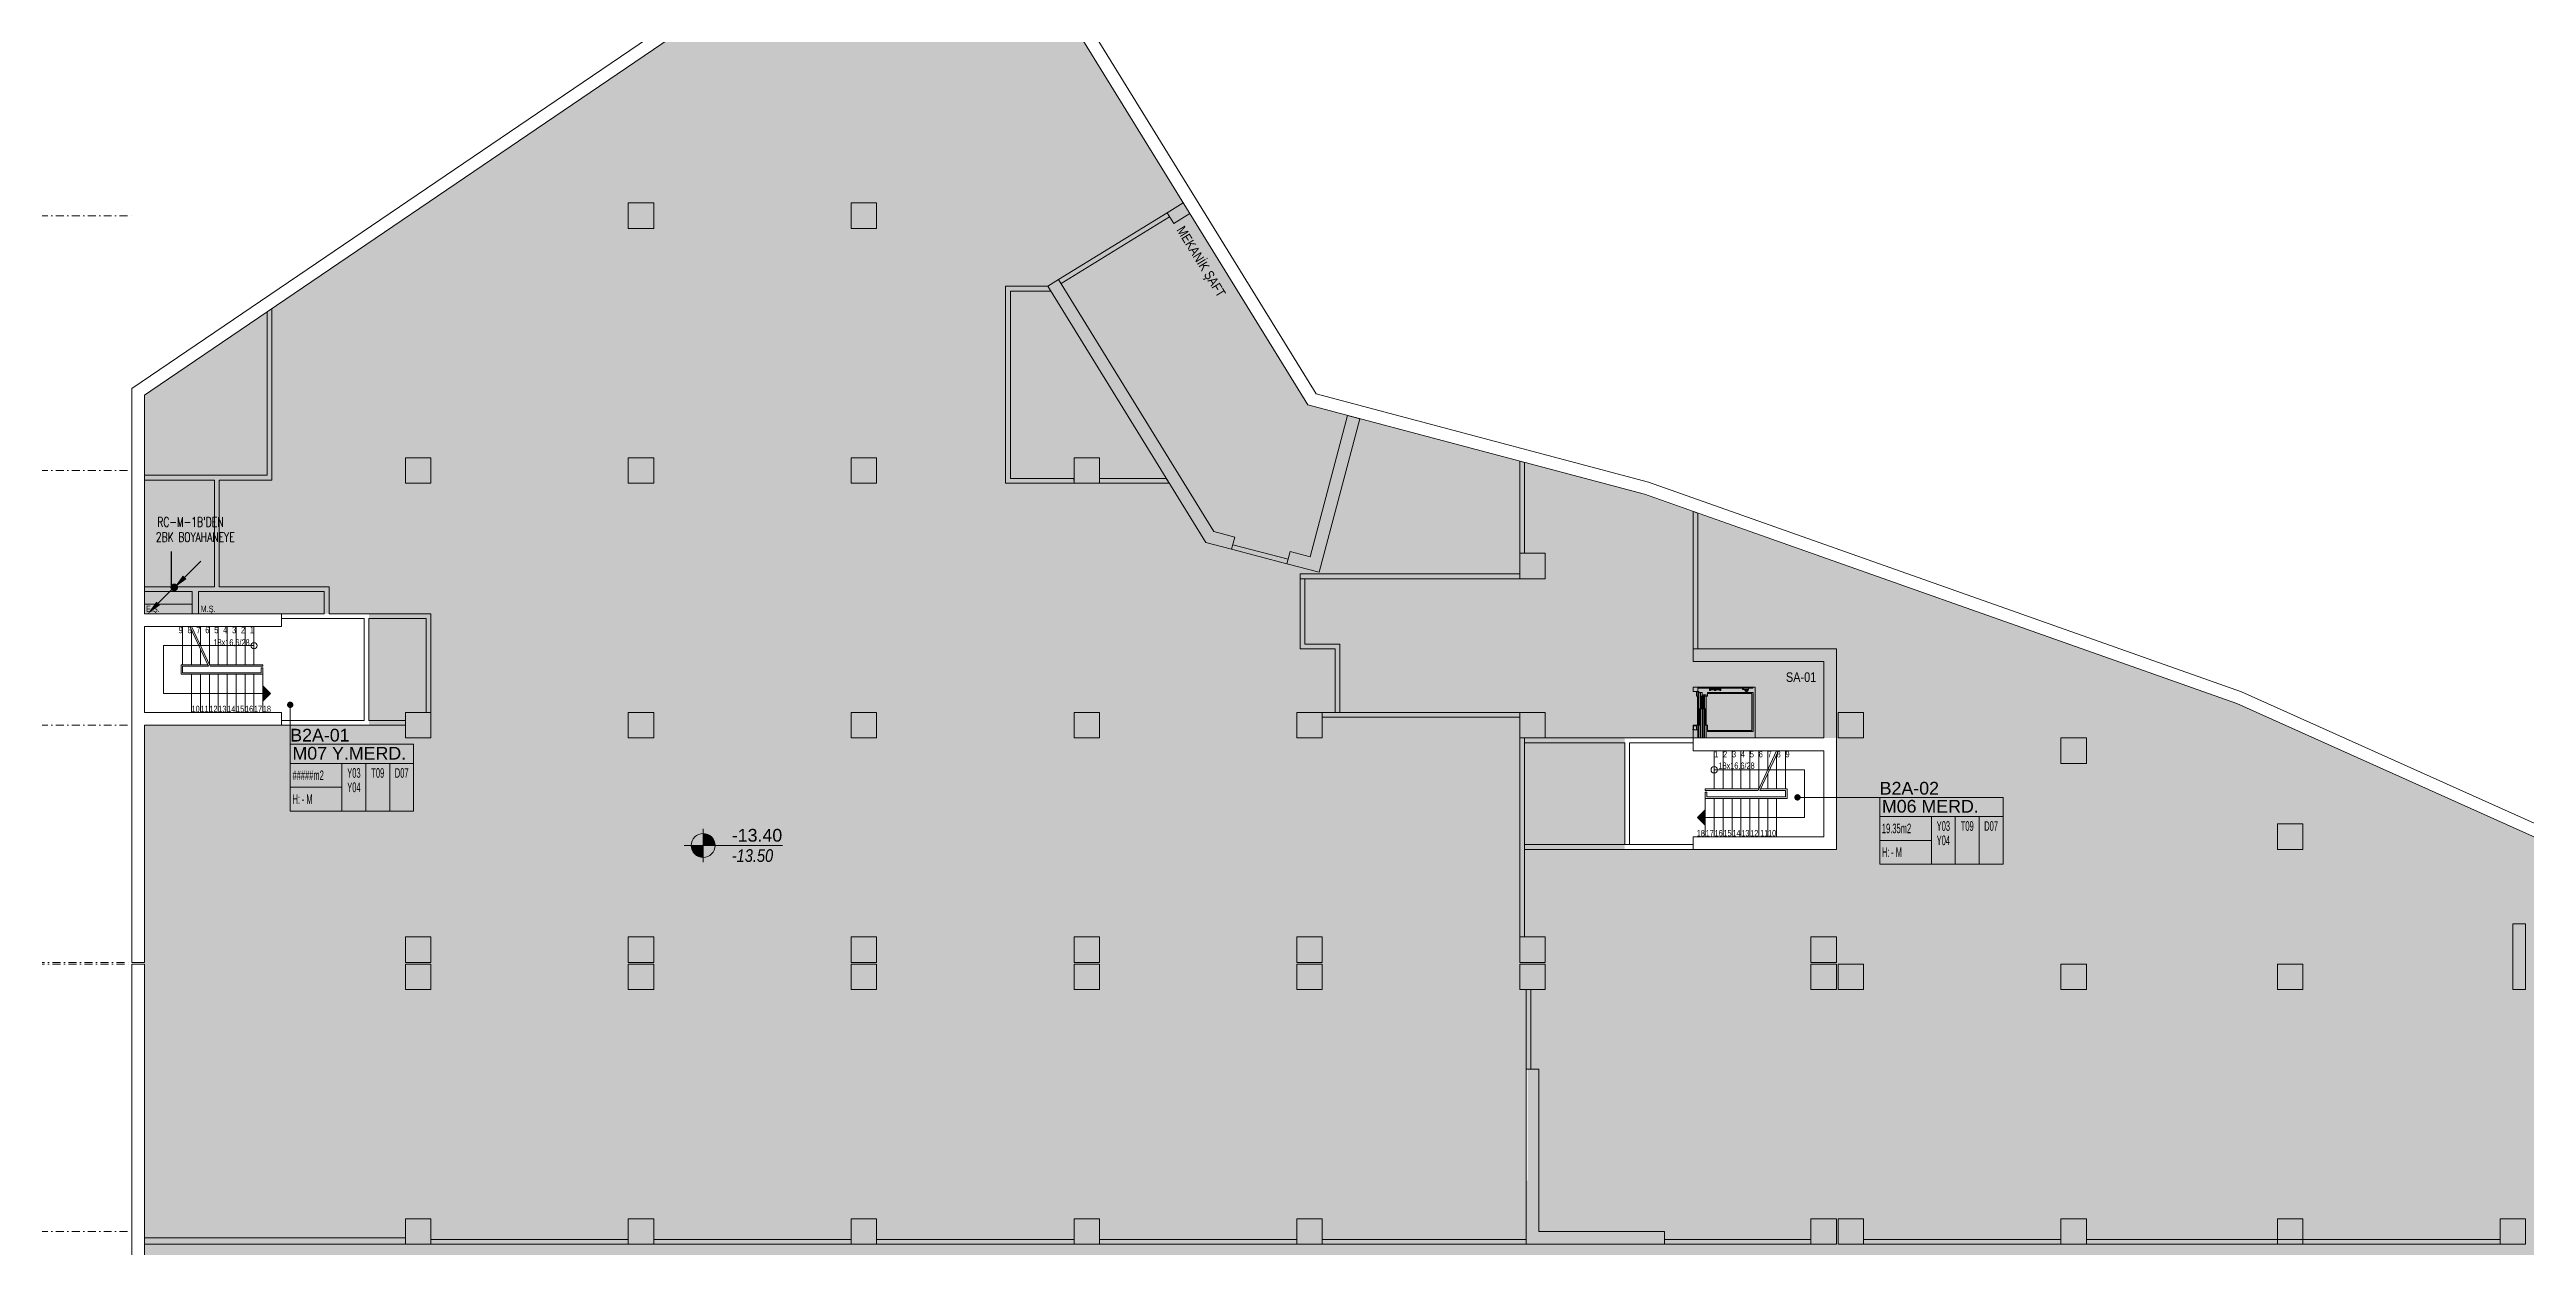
# Model space of a CAD drawing. Header units: metres. Extents: x -13621 to 152406, y -16073 to 22221.
# Drawn here: x 27742 to 35522, y 4790 to 8552 of the extents above; entities that cross this region are included whole.
import ezdxf
from ezdxf.enums import TextEntityAlignment as Align

# ---------------------------------------------------------------- set-up
doc = ezdxf.new("R2010")
doc.units = ezdxf.units.M
doc.header["$LTSCALE"] = 100
doc.header["$MEASUREMENT"] = 0
doc.linetypes.add('DASHDOT2', pattern=[0.5, 0.25, -0.125, 0, -0.125])
doc.layers.get('0').update_dxf_attribs({"color": 9, "lineweight": 9})
for name, color, linetype, lineweight in [('00', 9, 'Continuous', 9), ('01', 9, 'Continuous', 9), ('06D', 9, 'Continuous', 9), ('09', 9, 'Continuous', 9), ('19', 9, 'Continuous', 9), ('21', 9, 'Continuous', 9), ('21_mahal200', 9, 'Continuous', 9), ('24', 9, 'DASHDOT2', 9), ('40', 9, 'Continuous', 9), ('E-OK', 3, 'Continuous', 30), ('E-YAZI', 7, 'Continuous', 30)]:
    doc.layers.add(name, color=color, linetype=linetype, lineweight=lineweight)
doc.styles.add('Arial', font='arial.ttf', dxfattribs={"height": 2.5})
doc.styles.add('E-YAZI', font='txttw.shx')
doc.styles.add('MuuM_TEXT-ITALIC', font='ARIALNI.TTF')
doc.styles.add('MuuM_TEXT-STANDART', font='ARIALN.TTF')
doc.dimstyles.new('MuuM_DIM200', dxfattribs={"dimscale": 20, "dimtxt": 2, "dimasz": 1, "dimexe": 1, "dimexo": 1, "dimgap": 1, "dimtad": 1, "dimdec": 1, "dimrnd": 0.5, "dimdsep": 46, "dimtxsty": 'MuuM_TEXT-STANDART', "dimblk": 'ARCHTICK', "dimcen": 0, "dimdle": 0.15, "dimclrd": 256, "dimclre": 256, "dimclrt": 256, "dimadec": 0, "dimazin": 0, "dimtfac": 5, "dimtdec": 1, "dimtix": 1, "dimtmove": 2, "dimatfit": 3, "dimldrblk": 'DOT', "dimfxl": 3, "dimfxlon": 1, "dimtolj": 1, "dimlwd": -1, "dimlwe": -1, "dimarcsym": 0})

# ---------------------------------------------------------------- blocks, each defined once
blk = doc.blocks.new('p-akslar_yeni')
at = {"layer": '24'}
for points in [[(-2190, -545), (6415, -545)], [(-2190, -1345), (6415, -1345)], [(-2190, -2145), (6415, -2145)], [(-2190, -2790), (-2150, -2790), (-2150, -2890), (6415, -2890)], [(-2190, -2995), (-2150, -2995), (-2150, -2895), (6415, -2895)], [(-2190, -3735), (6415, -3735)]]:
    blk.add_lwpolyline(points, dxfattribs=at)
blk = doc.blocks.new('p-kolon_80x80')
blk.add_lwpolyline([(-40, -40), (40, -40), (40, 40), (-40, 40)], close=True)
blk = doc.blocks.new('2.Bod.Ara.Sitatik Elk.')
at = {"layer": '01'}
for points in [[(9032, -3217.5), (6612.7, -2131.8), (4752.4, -1474.9), (3694.6, -1194.2), (2863.6, 154.4)], [(1695, -40), (60, -1150.3), (40, -1163.9), (40, -1188.2), (40, -1370), (40, -1370), (40, -1430), (40, -1430), (40, -1850), (470, -1850), (470, -1890), (40, -1890), (40, -2160), (470, -2160), (470, -2200), (40, -2200), (40, -2200), (40, -2200), (40, -2945), (0, -2945), (0, -1142.7), (1968.9, 194.4)], [(2885.9, 194.4), (3720.3, -1159.7), (4764.2, -1436.6), (6627.6, -2094.7), (9049.1, -3181.3)], [(3252.2, -590.6), (3303.3, -559.2), (3324.2, -593.2), (3273.2, -624.7), (3252.2, -590.6)], [(3454.7, -1647.6), (3373.6, -1626.4), (2877.6, -821.5), (2911.6, -800.5), (2911.6, -800.5), (3399.2, -1591.8), (3464.9, -1609)], [(3639.1, -1654.5), (3701.4, -1670.8), (3819, -1227.3), (3857.7, -1237.5), (3729.8, -1719.6), (3628.8, -1693.2)], [(3454.7, -1647.6), (3464.9, -1609)], [(3628.8, -1693.2), (3639.1, -1654.5)]]:
    blk.add_lwpolyline(points, dxfattribs=at)
for points in [[(4905, -1960), (5355, -1960), (5355, -2240), (5355, -2240), (5355, -2590), (4905, -2590), (4905, -2550), (5315, -2550), (5315, -2280), (4905, -2280), (4905, -2240), (5315, -2240), (5315, -2000), (4905, -2000), (4905, -1960)], [(7520, -3030), (7480, -3030), (7480, -2824), (7520, -2824)], [(40, -8750), (40, -8710), (40, -8710), (40, -8710), (40, -8710), (40, -8710), (40, -8710), (40, -8710), (40, -7830), (40, -7770), (40, -7030), (40, -6970), (40, -6230), (40, -6170), (40, -5430), (40, -5370), (40, -4630), (40, -4570), (40, -2950), (0, -2950), (0, -8750), (40, -8750)], [(4815, -3790), (4420, -3790), (4420, -3280), (4380, -3280), (4380, -3830), (4815, -3830)]]:
    blk.add_lwpolyline(points, close=True, dxfattribs=at)
for p in [(1600, -600), (2300, -600), (900, -1400), (1600, -1400), (2300, -1400), (3000, -1400), (4400, -1700), (900, -2200), (1600, -2200), (2300, -2200), (3000, -2200), (3700, -2200), (4400, -2200), (5400, -2200), (6100, -2280), (6780, -2550), (900, -2905), (1600, -2905), (2300, -2905), (3000, -2905), (3700, -2905), (4400, -2905), (5315, -2905), (900, -2990), (1600, -2990), (2300, -2990), (3000, -2990), (3700, -2990), (4400, -2990), (5315, -2990), (5400, -2990), (6100, -2990), (6780, -2990), (900, -3790), (1600, -3790), (2300, -3790), (3000, -3790), (3700, -3790), (5315, -3790), (5400, -3790), (6100, -3790), (6780, -3790), (7480, -3790)]:
    blk.add_blockref('p-kolon_80x80', p, dxfattribs=at)
blk = doc.blocks.new('Elevator_1')
for p, q in [((-730, 1740), (-730, 305)), ((500, 1740), (-730, 1740)), ((-695, 1705), (-695, 305)), ((465, 1705), (-695, 1705)), ((465, 305), (465, 1705)), ((500, 305), (500, 1740)), ((-730, 305), (-610, 305)), ((-610, 305), (-610, 170)), ((500, 305), (300, 305)), ((300, 305), (300, 270)), ((300, 0), (-610, 0))]:
    blk.add_line(p, q)
for points in [[(-610, 40), (-610, -35), (-760, -35), (-760, 40)], [(700, 90), (700, 140), (-730, 140), (-730, 90)], [(700, 40), (700, 90), (-730, 90), (-730, 40)], [(700, 220), (700, 270), (-655, 270), (-655, 220)], [(700, 170), (700, 220), (-655, 220), (-655, 170)], [(-210, 170), (-210, 215), (-610, 215), (-610, 170)], [(-210, 95), (-210, 140), (-610, 140), (-610, 95)], [(300, 220), (300, 265), (-210, 265), (-210, 220)], [(300, 45), (300, 90), (-210, 90), (-210, 45)], [(300, 40), (300, -35), (450, -35), (450, 40)]]:
    blk.add_lwpolyline(points, close=True)
for points in [[(-610, 200), (-210, 200)], [(-610, 185), (-210, 185)], [(-610, 125), (-210, 125)], [(-610, 110), (-210, 110)], [(-210, 250), (300, 250)], [(-210, 235), (300, 235)], [(-210, 75), (300, 75)], [(-210, 60), (300, 60)]]:
    blk.add_lwpolyline(points)
blk = doc.blocks.new('p-asansör_kone')
for p, q in [((190, 143.7), (190, 144.8)), ((190, 143.7), (190, 133.7)), ((190, 132.4), (190, 133.7)), ((190, 132.2), (190, 132.4)), ((190.1, 132.2), (190, 132.2)), ((190.1, 132), (190, 132)), ((190, 132), (190, 130.2)), ((190, 131.7), (190, 131.6)), ((190.1, 143.7), (190.1, 144.8)), ((190.1, 143.7), (190.1, 133.7)), ((190.1, 133.9), (190.3, 133.9)), ((190.1, 132.4), (190.1, 133.7)), ((190.2, 132.1), (190.1, 132.2)), ((190.1, 132), (190.1, 130.2)), ((190.1, 131.9), (190.2, 131.9)), ((190.2, 131.4), (190.1, 131.4)), ((190.2, 145), (198.9, 145)), ((190.2, 144.8), (198.9, 144.8)), ((190.3, 132.2), (190.2, 132.3)), ((190.2, 130.4), (190.2, 132.1)), ((190.2, 132), (190.2, 132)), ((190.2, 132), (190.2, 130.2)), ((190.2, 131.9), (190.2, 131.4)), ((190.2, 130.4), (190.3, 130.4)), ((190.2, 130.1), (190.5, 130.1)), ((190.2, 130), (190.5, 130)), ((190.3, 133.9), (190.3, 132.6)), ((190.3, 132.1), (190.3, 130.4)), ((190.3, 132), (190.4, 132)), ((190.3, 130.4), (190.3, 130.2)), ((190.4, 144.5), (190.6, 144.7)), ((190.4, 144.5), (190.4, 130.5)), ((190.4, 132.5), (190.4, 132.5)), ((190.4, 132.4), (190.4, 132.4)), ((190.5, 130.4), (190.4, 130.5)), ((190.5, 131.5), (199.4, 131.5)), ((190.5, 130.2), (190.5, 131.5)), ((190.5, 130), (190.5, 130.2)), ((190.5, 130.1), (190.5, 130.2)), ((200.7, 130.2), (190.5, 130.2)), ((190.5, 130.1), (190.5, 130)), ((190.5, 130.1), (190.5, 130.1)), ((200.8, 130), (190.5, 130)), ((190.5, 130), (190.5, 130)), ((198.5, 144.7), (190.6, 144.7)), ((198.5, 144.7), (198.9, 144.4)), ((198.9, 144.8), (198.9, 143)), ((198.9, 144.4), (198.9, 142.8)), ((198.9, 143), (199.1, 143)), ((198.9, 143), (198.9, 142.9)), ((198.9, 142.9), (199.1, 142.9)), ((198.9, 142.8), (199.3, 142.8)), ((199.1, 144.8), (199.1, 143)), ((199.1, 144.6), (199.1, 143.1)), ((199.2, 143.1), (199.1, 143.1)), ((199.1, 142.9), (199.1, 143.1)), ((199.1, 143), (199.1, 142.9)), ((199.2, 144.6), (199.2, 143.1)), ((199.2, 142.8), (199.3, 142.8)), ((200.8, 144.8), (199.3, 144.8)), ((200.8, 144.7), (199.3, 144.7)), ((199.3, 144.7), (199.3, 144.7)), ((199.3, 144.7), (199.3, 144.6)), ((199.3, 144.7), (199.3, 144.7)), ((199.3, 144.7), (200.8, 144.7)), ((199.3, 144.6), (200.8, 144.6)), ((199.3, 143.8), (199.3, 144.6)), ((199.3, 144.3), (199.5, 144.5)), ((199.3, 142.8), (199.3, 144.3)), ((199.3, 144.1), (199.3, 144.3)), ((199.3, 144.1), (199.3, 144.3)), ((199.3, 143.8), (199.3, 143.8)), ((199.4, 144.6), (199.4, 144.3)), ((199.4, 131.5), (200.7, 130.2)), ((200.4, 144.5), (199.5, 144.5)), ((199.5, 143.9), (200.8, 143.9)), ((199.5, 131.6), (199.5, 143.9)), ((200.8, 130.3), (199.5, 131.6)), ((200.4, 144.5), (200.6, 144.3)), ((200.5, 144.4), (200.5, 144.4)), ((200.8, 144.4), (200.6, 144.4)), ((200.6, 143.9), (200.6, 144.3)), ((200.8, 144.7), (200.8, 144.7)), ((200.8, 144.6), (200.8, 144.7)), ((200.8, 144.7), (200.8, 144.7)), ((200.9, 144.6), (200.8, 144.6)), ((200.8, 144.6), (200.8, 143.9)), ((200.8, 143.9), (201, 143.9)), ((200.8, 130.3), (200.8, 143.9)), ((200.9, 143.9), (200.9, 144.6)), ((200.9, 144.6), (200.9, 144.6)), ((200.9, 144.6), (200.9, 144.6)), ((200.9, 144.6), (200.9, 143.9)), ((200.9, 144.6), (200.9, 144.6)), ((200.9, 143.9), (201, 143.9)), ((200.9, 143.9), (200.9, 143.9)), ((200.9, 130.2), (200.9, 130.2)), ((200.9, 130.2), (200.9, 130.2)), ((201, 143.9), (201, 144.6)), ((201, 143.9), (201, 130.2)), ((201, 143.9), (201, 143.9)), ((201.5, 143.3), (201.5, 144.2)), ((201.5, 142.5), (201.5, 143.3)), ((13, 14), (185.5, 14)), ((13, 10), (13, 14)), ((185.5, 10.5), (13, 10.5)), ((185.5, 10), (13, 10)), ((31.9, 19.7), (29.5, 19.7)), ((32.1, 20.3), (30, 21.5)), ((32.5, 20.7), (31.3, 22.9)), ((33.2, 20.9), (33.2, 23.4)), ((33.8, 20.7), (35, 22.9)), ((34.2, 20.3), (36.3, 21.5)), ((34.4, 19.7), (36.8, 19.7)), ((114, 14), (114, 20.8)), ((114, 20.8), (116.5, 20.8)), ((116.5, 14), (114, 14)), ((116.5, 14), (116.5, 20.8)), ((116.5, 19.3), (146.5, 19.3)), ((116.5, 16.8), (146.5, 16.8)), ((129, 20.8), (128.5, 18)), ((129, 20.8), (134, 20.8)), ((134, 20.8), (134.5, 18)), ((146.5, 14), (146.5, 20.8)), ((146.5, 20.8), (149, 20.8)), ((149, 14), (146.5, 14)), ((149, 14), (149, 20.8)), ((185.5, 10), (185.5, 14))]:
    blk.add_line(p, q)
at = {"flags": 128}
for points in [[(190, 131.7), (190, 131.7), (190, 131.7)], [(190, 131.6), (190, 131.6), (190, 131.6)]]:
    blk.add_lwpolyline(points, dxfattribs=at)
blk.add_lwpolyline([(45.4, 14), (26.4, 14), (26.4, 18), (45.4, 18)], close=True)
blk.add_lwpolyline([(27.8, 18), (27.8, 19.7, -1), (38.5, 19.7), (38.5, 18)], format="xyb")
blk.add_lwpolyline([(134.5, 18), (128.5, 18), (128.5, 14), (134.5, 14), (134.5, 18)])
for centre, radius in [((191.7, 131.1), 0.289), ((191.7, 131.1), 0.287), ((191.7, 131.1), 0.06), ((191.7, 131.1), 0.06), ((196.8, 131.1), 0.289), ((196.8, 131.1), 0.287), ((196.8, 131.1), 0.06), ((196.8, 131.1), 0.06), ((199.8, 143.1), 0.289), ((199.8, 143.1), 0.287), ((199.8, 134.2), 0.289), ((199.8, 134.2), 0.287), ((199.8, 143.1), 0.06), ((199.8, 134.2), 0.06), ((199.8, 134.2), 0.06), ((42.7, 16), 1)]:
    blk.add_circle(centre, radius)
for centre, radius, start, end in [((190.2, 144.8), 0.23, 90, 180), ((190.2, 132.4), 0.23, 180, 225), ((190.2, 130.2), 0.18, 180, 270), ((190.2, 144.8), 0.08, 90, 180), ((190.4, 132.6), 0.23, 180, 270), ((190.2, 132.4), 0.08, 180, 225), ((190.2, 130.2), 0.08, 180.00001, 270), ((190.1, 132.1), 0.08, 0, 45), ((190.2, 131.9), 0.01, 0, 130.07843), ((190.2, 131.4), 0.01, 229.92157, 0), ((190.4, 130.2), 0.18, 180, 204.8792), ((190.4, 132.6), 0.08, 180, 270), ((190.1, 132.1), 0.23, 0, 45), ((190.8, 130.7), 0.45, 207.26602, 243.61218), ((190.8, 130.7), 0.463, 210.1327, 244.37796), ((190.8, 130.7), 0.445, 205.97436, 243.2887), ((190.4, 130.2), 0.08, 180, 270), ((198.9, 144.8), 0.23, 0, 90), ((198.9, 144.8), 0.08, 0, 90), ((199.3, 144.6), 0.18, 90, 180), ((199.2, 142.9), 0.08, 180, 269.99999), ((199.3, 144.6), 0.08, 90, 179.99999), ((199.5, 144.6), 0.18, 153.61219, 180), ((200.8, 144.6), 0.18, 360, 90), ((200.8, 144.6), 0.08, 360, 89.99999), ((200.8, 144.6), 0.08, 360, 90), ((200.8, 130.2), 0.08, 270, 0), ((200.8, 130.2), 0.18, 270, 360)]:
    blk.add_arc(centre, radius, start, end)
for points in [[(200.5, 144.4), (200.5, 144.4)], [(200.6, 144.4), (200.6, 144.3)], [(200.8, 130.1), (200.8, 130)], [(200.9, 130.2), (201, 130.2)], [(201, 144.4), (201.5, 144.2)], [(201.5, 142.5), (201, 142.2)]]:
    blk.add_open_spline(points, degree=1)
for points, knots in [([(200.6, 144.4), (200.6, 144.4), (200.6, 144.4), (200.6, 144.4), (200.6, 144.4)], [0, 0, 0, 0, 0.4615595, 1, 1, 1, 1]), ([(200.7, 130.2), (200.7, 130.2), (200.8, 130.1), (200.8, 130.1), (200.8, 130), (200.8, 130), (200.8, 130), (200.8, 130)], [0, 0, 0, 0, 0.223157, 0.446333, 0.669499, 0.892686, 1, 1, 1, 1]), ([(200.7, 130.2), (200.7, 130.2), (200.8, 130.1), (200.8, 130.1), (200.8, 130.1), (200.8, 130.1), (200.8, 130.1)], [0, 0, 0, 0, 0.274296, 0.529262, 0.784168, 1, 1, 1, 1]), ([(201, 130.2), (201, 130.2), (201, 130.2), (201, 130.2), (200.9, 130.2), (200.9, 130.2), (200.8, 130.3), (200.8, 130.3)], [0, 0, 0, 0, 0.223155, 0.446328, 0.669505, 0.892689, 1, 1, 1, 1]), ([(200.9, 130.2), (200.9, 130.2), (200.9, 130.2), (200.9, 130.2), (200.8, 130.2), (200.8, 130.3), (200.8, 130.3)], [0, 0, 0, 0, 0.274288, 0.529249, 0.784172, 1, 1, 1, 1]), ([(200.9, 130.2), (200.9, 130.2), (200.9, 130.2), (200.8, 130.2), (200.8, 130.3), (200.8, 130.3)], [0, 0, 0, 0, 0.281851, 0.670746, 1, 1, 1, 1])]:
    blk.add_open_spline(points, degree=3, knots=knots)
at = {"xscale": 0.1, "yscale": 0.1, "zscale": 0.1, "rotation": 90}
blk.add_blockref('Elevator_1', (186.5, 100), dxfattribs=at)
blk = doc.blocks.new('p-asansöryük')
at = {"layer": '00'}
for points in [[(-326, -220), (-340, -220), (-340, -205), (-326, -205)], [(-180, -220), (-205, -220), (-205, -205), (-180, -205)]]:
    blk.add_lwpolyline(points, close=True, dxfattribs=at)
at = {"layer": '40'}
blk.add_lwpolyline([(-180, -25), (-180, -205), (-340, -205), (-340, -25)], close=True, dxfattribs=at)
at = {"layer": '21', "rotation": 270}
blk.add_blockref('p-asansör_kone', (-350, -19.5), dxfattribs=at)
blk = doc.blocks.new('p-M01-M02_merdiven-1050')
at = {"layer": '19'}
h = blk.add_hatch(color=256, dxfattribs=at)
h.dxf.hatch_style = 1
h.paths.add_polyline_path([(84, -372), (36, -372), (60, -396)])
h = blk.add_hatch(color=256, dxfattribs=at)
h.dxf.hatch_style = 1
edge = h.paths.add_edge_path()
edge.add_arc((210, -344), 10, 270, 630)
at = {"layer": '19', "linetype": 'Continuous'}
for points in [[(210, -344), (210, -120), (210, -60), (60, -60), (60, -372)], [(0, -148), (120, -148)], [(145, -200.7), (145, -120), (125, -120), (125, -120), (125, -367), (140, -367), (140, -372), (120, -372), (120, -367), (120, -115), (120, -115), (150, -115), (150, -198.4)], [(145, -200.7), (270, -142.4)], [(145, -206.3), (270, -148)], [(150, -120), (270, -120)], [(150, -148), (258, -148)], [(0, -176), (120, -176)], [(0, -204), (120, -204)], [(0, -232), (120, -232)], [(150, -176), (198, -176)], [(150, -204), (270, -204)], [(150, -232), (270, -232)], [(210, -176), (270, -176)], [(0, -260), (120, -260)], [(0, -288), (120, -288)], [(150, -260), (270, -260)], [(150, -288), (270, -288)], [(0, -316), (120, -316)], [(0, -344), (120, -344)], [(0, -372), (120, -372)], [(150, -316), (270, -316)], [(150, -344), (270, -344)]]:
    blk.add_lwpolyline(points, dxfattribs=at)
at = {"layer": '19'}
for points in [[(145, -206.3), (270, -148)], [(150, -204), (150, -372), (150, -372), (145, -372), (145, -372), (145, -206.3)]]:
    blk.add_lwpolyline(points, dxfattribs=at)
blk.add_lwpolyline([(84, -372), (36, -372), (60, -396)], close=True, dxfattribs=at)
blk.add_circle((210, -344), 10, dxfattribs=at)
blk = doc.blocks.new('p-m04 formül2a')
at = {"layer": '21', "style": 'MuuM_TEXT-STANDART'}
for s, p in [('9', (120, 249)), ('8', (148, 249)), ('7', (176, 249)), ('6', (204, 249)), ('5', (232, 249)), ('4', (260, 249)), ('3', (288, 249)), ('2', (316, 249)), ('1', (344, 249)), ('18x16,6/28', (330.4, 210))]:
    blk.add_text(s, height=20, dxfattribs=at).set_placement(p, align=Align.RIGHT)
for s, p in [('10', (148, 1)), ('11', (176, 1)), ('12', (204, 1)), ('13', (232, 1)), ('14', (260, 1)), ('15', (288, 1)), ('16', (316, 1)), ('17', (344, 1)), ('18', (372, 1))]:
    blk.add_text(s, height=20, dxfattribs=at).set_placement(p)
blk = doc.blocks.new('0_elevationtarget-p-bk')
h = blk.add_hatch(color=250)
h.paths.add_polyline_path([(1.88, 0, 0.414214), (0, 1.88), (0, 0)])
h.paths.add_polyline_path([(0, 0), (-1.88, 0, 0.414214), (0, -1.88)])
blk.add_line((0, -2.62), (0, 2.62))
blk.add_lwpolyline([(12.45, 0), (-3, 0)])
blk.add_circle((0, 0), 1.88)
at = {"style": 'Arial'}
blk.add_attdef('BITMISKOT', text='', height=2, dxfattribs=at).set_placement((4.5, 0), align=Align.BOTTOM_LEFT)
at = {"style": 'MuuM_TEXT-ITALIC'}
blk.add_attdef('FINISHINGFLOORLEVEL', text='', height=2, dxfattribs=at).set_placement((4.5, -0.59), align=Align.TOP_LEFT)
blk = doc.blocks.new('_ArchTick')
at = {"color": 0, "linetype": 'ByBlock', "const_width": 0.15}
blk.add_lwpolyline([(-0.5, -0.5), (0.5, 0.5)], dxfattribs=at)
blk = doc.blocks.new('_Dot')
at = {"color": 0, "linetype": 'ByBlock', "lineweight": -2}
blk.add_line((-0.5, 0), (-1, 0), dxfattribs=at)
at = {"color": 0, "linetype": 'ByBlock', "const_width": 0.5}
blk.add_lwpolyline([(-0.25, 0, 1), (0.25, 0, 1)], format="xyb", close=True, dxfattribs=at)
blk = doc.blocks.new('0_roomno2')
blk.add_lwpolyline([(19.38, -10.5), (0, -10.5), (0, 0), (19.38, 0)], close=True)
for points in [[(0, -3), (19.38, -3)], [(8.12, -3), (8.12, -10.5)], [(11.88, -3), (11.88, -10.5)], [(15.62, -3), (15.62, -10.5)], [(0, -6.75), (8.12, -6.75)]]:
    blk.add_lwpolyline(points)
at = {"style": 'MuuM_TEXT-STANDART', "width": 0.6}
blk.add_text('H:', height=1.5, dxfattribs=at).set_placement((0.35, -8.61), align=Align.MIDDLE_LEFT)
at = {"style": 'Arial'}
blk.add_attdef('ODANO', (0, 1.17), '', height=2, dxfattribs=at)
blk.add_attdef('MEKANADI', text='', height=2, dxfattribs=at).set_placement((0.35, -3), align=Align.BOTTOM_LEFT)
at = {"style": 'MuuM_TEXT-STANDART', "width": 0.6}
for tag, p in [('YER01', (10, -4.5)), ('TAVAN01', (13.75, -4.5)), ('DUVAR01', (17.5, -4.5)), ('YER02', (10, -6.75)), ('TAVAN02', (13.75, -6.75)), ('DUVAR02', (17.5, -6.75)), ('YER03', (10, -9)), ('TAVAN03', (13.75, -9)), ('DUVAR03', (17.5, -9))]:
    blk.add_attdef(tag, text='', height=1.5, dxfattribs=at).set_placement(p, align=Align.MIDDLE_CENTER)
for tag, p in [('M2', (0.35, -4.88)), ('TEMIZTAVANYUKSEKLIGI', (1.8, -8.61))]:
    blk.add_attdef(tag, text='', height=1.5, dxfattribs=at).set_placement(p, align=Align.MIDDLE_LEFT)
blk = doc.blocks.new('2.Bod.Ara.Mimari Elk.')
at = {"layer": '00'}
for points in [[(3252.2, -590.6), (2911.6, -800.5)], [(3260, -603.4), (2919.5, -813.2)], [(40, -1415), (425, -1415), (425, -902.4)], [(440, -892.2), (440, -1430), (275, -1430)], [(40, -1430), (260, -1430)], [(260, -1765), (260, -1430)], [(275, -1430), (275, -1765)], [(410, -1430), (440, -1430)], [(3632.6, -1678.7), (3458.5, -1633.1)], [(3628.8, -1693.2), (3454.7, -1647.6)], [(190, -1850), (190, -1780), (40, -1780), (40, -1765), (260, -1765)], [(605, -1850), (605, -1780), (210, -1780), (210, -1850)], [(275, -1765), (620, -1765), (620, -1850)], [(4360, -1740), (3670, -1740), (3670, -1725), (4360, -1725)], [(3795, -1945), (3685, -1945), (3685, -1740), (3670, -1740), (3670, -1960), (3780, -1960), (3780, -2160), (3795, -2160), (3795, -1945)], [(605, -1850), (470, -1850), (470, -1865), (730, -1865), (730, -2185), (470, -2185), (470, -2200), (860, -2200), (860, -2185), (765, -2185), (765, -2185), (765, -2185), (765, -2185), (745, -2185), (745, -1865), (925, -1865), (925, -2160), (940, -2160), (940, -1850), (620, -1850)], [(4705, -2575), (4690, -2575), (4690, -2255), (4375, -2255), (4375, -2240), (4690, -2240), (4905, -2240), (4905, -2255), (4705, -2255), (4705, -2575)], [(4375, -2575), (4905, -2575), (4905, -2590), (4375, -2590)]]:
    blk.add_lwpolyline(points, dxfattribs=at)
for points in [[(2877.6, -821.5), (2745, -821.5), (2745, -1440), (2960, -1440), (2959.9, -1425), (2760, -1425), (2760, -836.5), (2886.8, -836.5)], [(4375, -1660), (4375, -1374.7), (4360, -1370.8), (4360, -1660)], [(3258.7, -1440), (3040, -1440), (3040, -1425), (3249.5, -1425)], [(4905, -1960), (4905, -1528.8), (4920, -1534.1), (4920, -1960), (4905, -1960)], [(4360, -2160), (3740, -2160), (3740, -2175), (4360, -2175)], [(4375, -2240), (4375, -2865), (4360, -2865), (4360, -2240)], [(4380, -3280), (4380, -3030), (4395, -3030), (4395, -3280)], [(860, -3830), (40, -3830), (40, -3810), (860, -3810)], [(940, -3830), (1560, -3830), (1560, -3815), (940, -3815)], [(1640, -3830), (2260, -3830), (2260, -3815), (1640, -3815)], [(2960, -3830), (2340, -3830), (2340, -3815), (2960, -3815)], [(3040, -3830), (3660, -3830), (3660, -3815), (3040, -3815)], [(4380, -3830), (3740, -3830), (3740, -3815), (4380, -3815)], [(4815, -3815), (5275, -3815), (5275, -3830), (4815, -3830)], [(6060, -3830), (5440, -3830), (5440, -3815), (6060, -3815)], [(7440, -3830), (6140, -3830), (6140, -3815), (7440, -3815)]]:
    blk.add_lwpolyline(points, close=True, dxfattribs=at)
at = {"layer": '06D'}
blk.add_lwpolyline([(190, -1850), (40, -1850), (40, -1820), (190, -1820), (190, -1850)], dxfattribs=at)
for name, p, rotation in [('p-M01-M02_merdiven-1050', (40, -2160), 90), ('p-asansöryük', (5125, -2420), 270)]:
    blk.add_blockref(name, p, dxfattribs=dict(rotation=rotation))
blk.add_blockref('p-m04 formül2a', (40, -2160))
at = {"xscale": -1, "rotation": 270}
blk.add_blockref('p-M01-M02_merdiven-1050', (5315, -2550), dxfattribs=at)
at = {"layer": '01'}
blk.add_blockref('p-kolon_80x80', (6780, -2550), dxfattribs=at)
at = {"layer": '21', "xscale": 20, "yscale": 20, "zscale": 20}
blk.add_blockref('0_elevationtarget-p-bk', (1795, -2577.6), dxfattribs=at).add_auto_attribs({'BITMISKOT': '-13.40', 'FINISHINGFLOORLEVEL': '-13.50'})
at = {"layer": '21_mahal200'}
ref = blk.add_blockref('0_roomno2', (498, -2259.9), dxfattribs=dict(at, xscale=20, yscale=20, zscale=20))
ref.add_attrib('ODANO', 'B2A-01', (498, -2251.2), dxfattribs={"layer": '0', "height": 40, "style": 'Arial'})
ref.add_attrib('MEKANADI', 'M07 Y.MERD.', dxfattribs={"layer": '0', "height": 40, "style": 'Arial'}).set_placement((505, -2319.9), align=Align.BOTTOM_LEFT)
ref.add_attrib('M2', '#####m2', dxfattribs={"layer": '0', "height": 30, "style": 'MuuM_TEXT-STANDART', "width": 0.6}).set_placement((505, -2357.4), align=Align.MIDDLE_LEFT)
ref.add_attrib('TEMIZTAVANYUKSEKLIGI', '- M', dxfattribs={"layer": '0', "height": 30, "style": 'MuuM_TEXT-STANDART', "width": 0.6}).set_placement((534, -2432), align=Align.MIDDLE_LEFT)
ref.add_attrib('YER01', 'Y03', dxfattribs={"layer": '0', "height": 30, "style": 'MuuM_TEXT-STANDART', "width": 0.6}).set_placement((698, -2349.9), align=Align.MIDDLE_CENTER)
ref.add_attrib('TAVAN01', 'T09', dxfattribs={"layer": '0', "height": 30, "style": 'MuuM_TEXT-STANDART', "width": 0.6}).set_placement((773, -2349.9), align=Align.MIDDLE_CENTER)
ref.add_attrib('DUVAR01', 'D07', dxfattribs={"layer": '0', "height": 30, "style": 'MuuM_TEXT-STANDART', "width": 0.6}).set_placement((848, -2349.9), align=Align.MIDDLE_CENTER)
ref.add_attrib('YER02', 'Y04', dxfattribs={"layer": '0', "height": 30, "style": 'MuuM_TEXT-STANDART', "width": 0.6}).set_placement((698, -2394.9), align=Align.MIDDLE_CENTER)
ref = blk.add_blockref('0_roomno2', (5490.8, -2426.5), dxfattribs=dict(at, xscale=20, yscale=20, zscale=20))
ref.add_attrib('ODANO', 'B2A-02', (5490.8, -2417.9), dxfattribs={"layer": '0', "height": 40, "style": 'Arial'})
ref.add_attrib('MEKANADI', 'M06 MERD.', dxfattribs={"layer": '0', "height": 40, "style": 'Arial'}).set_placement((5497.8, -2486.5), align=Align.BOTTOM_LEFT)
ref.add_attrib('M2', '19.35m2', dxfattribs={"layer": '0', "height": 30, "style": 'MuuM_TEXT-STANDART', "width": 0.6}).set_placement((5497.8, -2524), align=Align.MIDDLE_LEFT)
ref.add_attrib('TEMIZTAVANYUKSEKLIGI', '- M', dxfattribs={"layer": '0', "height": 30, "style": 'MuuM_TEXT-STANDART', "width": 0.6}).set_placement((5526.8, -2598.7), align=Align.MIDDLE_LEFT)
ref.add_attrib('YER01', 'Y03', dxfattribs={"layer": '0', "height": 30, "style": 'MuuM_TEXT-STANDART', "width": 0.6}).set_placement((5690.8, -2516.5), align=Align.MIDDLE_CENTER)
ref.add_attrib('TAVAN01', 'T09', dxfattribs={"layer": '0', "height": 30, "style": 'MuuM_TEXT-STANDART', "width": 0.6}).set_placement((5765.8, -2516.5), align=Align.MIDDLE_CENTER)
ref.add_attrib('DUVAR01', 'D07', dxfattribs={"layer": '0', "height": 30, "style": 'MuuM_TEXT-STANDART', "width": 0.6}).set_placement((5840.8, -2516.5), align=Align.MIDDLE_CENTER)
ref.add_attrib('YER02', 'Y04', dxfattribs={"layer": '0', "height": 30, "style": 'MuuM_TEXT-STANDART', "width": 0.6}).set_placement((5690.8, -2561.5), align=Align.MIDDLE_CENTER)
at = {"layer": '21', "style": 'MuuM_TEXT-STANDART'}
blk.add_text('MEKANİK ŞAFT', height=30, rotation=301.52599, dxfattribs=at).set_placement((3280.9, -644.4))
for s, height, p in [('E.Ş.', 20, (45, -1844.9)), ('M.Ş.', 20, (216.3, -1844.9)), ('SA-01', 30, (5196.2, -2063.9)), ('18', 20, (4916.1, -2549)), ('17', 20, (4944.2, -2549)), ('16', 20, (4972.2, -2549)), ('15', 20, (5000, -2549)), ('14', 20, (5028.2, -2549)), ('13', 20, (5056.2, -2549)), ('12', 20, (5084.3, -2549)), ('11', 20, (5115.3, -2549)), ('10', 20, (5140.2, -2549))]:
    blk.add_text(s, height=height, dxfattribs=at).set_placement(p)
for s, p in [('1', (4983.7, -2301)), ('18x16,6/28', (5098, -2337.1)), ('2', (5011.7, -2301)), ('3', (5039.7, -2301)), ('4', (5067.7, -2301)), ('5', (5095.7, -2301)), ('6', (5123.7, -2301)), ('7', (5151.7, -2301)), ('8', (5179.7, -2301)), ('9', (5207.7, -2301))]:
    blk.add_text(s, height=20, dxfattribs=at).set_placement(p, align=Align.RIGHT)
at = {"layer": '21_mahal200'}
for points in [[(498, -2135.8), (498, -2259.9)], [(5232.6, -2426.5), (5490.8, -2426.5)]]:
    blk.add_leader(points, dimstyle='MuuM_DIM200', override={"dimasz": 1, "dimfxl": 10}, dxfattribs=at)

msp = doc.modelspace()

# ---------------------------------------------------------------- hatches: boundary and pattern name
at = {"layer": '09'}
h = msp.add_hatch(dxfattribs=at)
h.set_pattern_fill('DOTS', color=254, scale=500, style=0)
h.paths.add_polyline_path([(36440, 0), (35520, 0), (35525, 3280), (34820, 3280), (34820, 2400), (34470, 2400), (34470, 3000), (34820, 3000), (34820, 3280), (35525, 3280), (35525, 4080), (36440, 4080), (36440, 4815), (37107.6, 4815), (37126.2, 4852.7), (37840, 4695.3), (37840, 5012.9), (37032, 5412.5), (34612.7, 6498.2), (32733, 7160.3), (31694.6, 7435.8), (30863.6, 8784.4), (29981.2, 8784.4), (28060, 7479.7), (28040, 7466.1), (28040, 6780), (28745, 6780), (28745, 6430), (28040, 6430), (28040, 0), (28040, -500), (36440, -500)])
h.paths.add_polyline_path([(31660, 2400), (32440, 2400), (32440, 4080), (31660, 4080)], flags=16)
h.paths.add_polyline_path([(32380, 4800), (32381.6, 4800), (32381.6, 5000), (32385.5, 5000), (32385.5, 5350), (32380, 5350)], flags=16)
h.paths.add_polyline_path([(29210, 2690), (28860, 2690), (28860, 3280), (29210, 3280)], flags=16)
h.paths.add_polyline_path([(33355, 6040), (32690, 6040), (32690, 6390), (33355, 6390), (33355, 6670)], flags=16)

# ---------------------------------------------------------------- linework, layer by layer
at = {"layer": 'E-OK', "color": 3, "linetype": 'Continuous'}
for p, q in [((28166.4, 6894.6), (28216.9, 6945.2)), ((28083.3, 6812.8), (28133.8, 6863.4))]:
    msp.add_line(p, q, dxfattribs=at)
at = {"layer": 'E-OK', "color": 4, "linetype": 'Continuous', "const_width": 12}
msp.add_lwpolyline([(28133.6, 6856.9, -1), (28133.6, 6868.9, -1)], format="xyb", close=True, dxfattribs=at)
at = {"layer": 'E-OK', "color": 3, "linetype": 'Continuous'}
for points in [[(28160.7, 6900.3), (28172, 6889), (28132.4, 6860.7)], [(28077.7, 6818.5), (28089, 6807.2), (28049.4, 6778.9)]]:
    msp.add_solid(points, dxfattribs=at)
at = {"layer": 'E-YAZI', "color": 3}
msp.add_line((28125.4, 6863.4), (28125.4, 6976), dxfattribs=at)

# ---------------------------------------------------------------- block references
at = {"layer": '06D'}
for name in ['2.Bod.Ara.Sitatik Elk.', '2.Bod.Ara.Mimari Elk.']:
    msp.add_blockref(name, (28000, 8630), dxfattribs=at)
at = {"layer": '24'}
msp.add_blockref('p-akslar_yeni', (21585, 8575), dxfattribs=at)

# ---------------------------------------------------------------- texts
at = {"layer": 'E-YAZI', "color": 3, "style": 'E-YAZI', "width": 0.7}
for s, p in [("RC-M-1B'DEN", (28080.6, 7053.3)), ('2BK BOYAHANEYE', (28075.8, 7005.7))]:
    msp.add_text(s, height=30, dxfattribs=at).set_placement(p)

doc.saveas('drawing.dxf')
